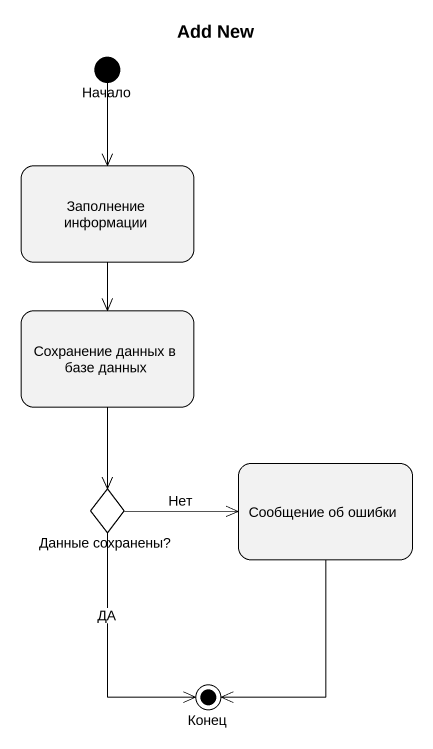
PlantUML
@startuml
title Add New
hide empty description
state Начало <<start>>
state "Заполнение информации" as Заполнение_информации
state "Сохранение данных в базе данных" as Сохранение_данных_в_базе
state "Сообщение об ошибки" as Сообщение_об_ошибки
state "Данные сохранены?" as Данные_сохранены <<choice>>
state Конец <<end>>
Начало --> Заполнение_информации
Заполнение_информации --> Сохранение_данных_в_базе
Сохранение_данных_в_базе --> Данные_сохранены
Сообщение_об_ошибки --> Конец
Данные_сохранены -right-> Сообщение_об_ошибки : Нет
Данные_сохранены --> Конец : ДА
@enduml
